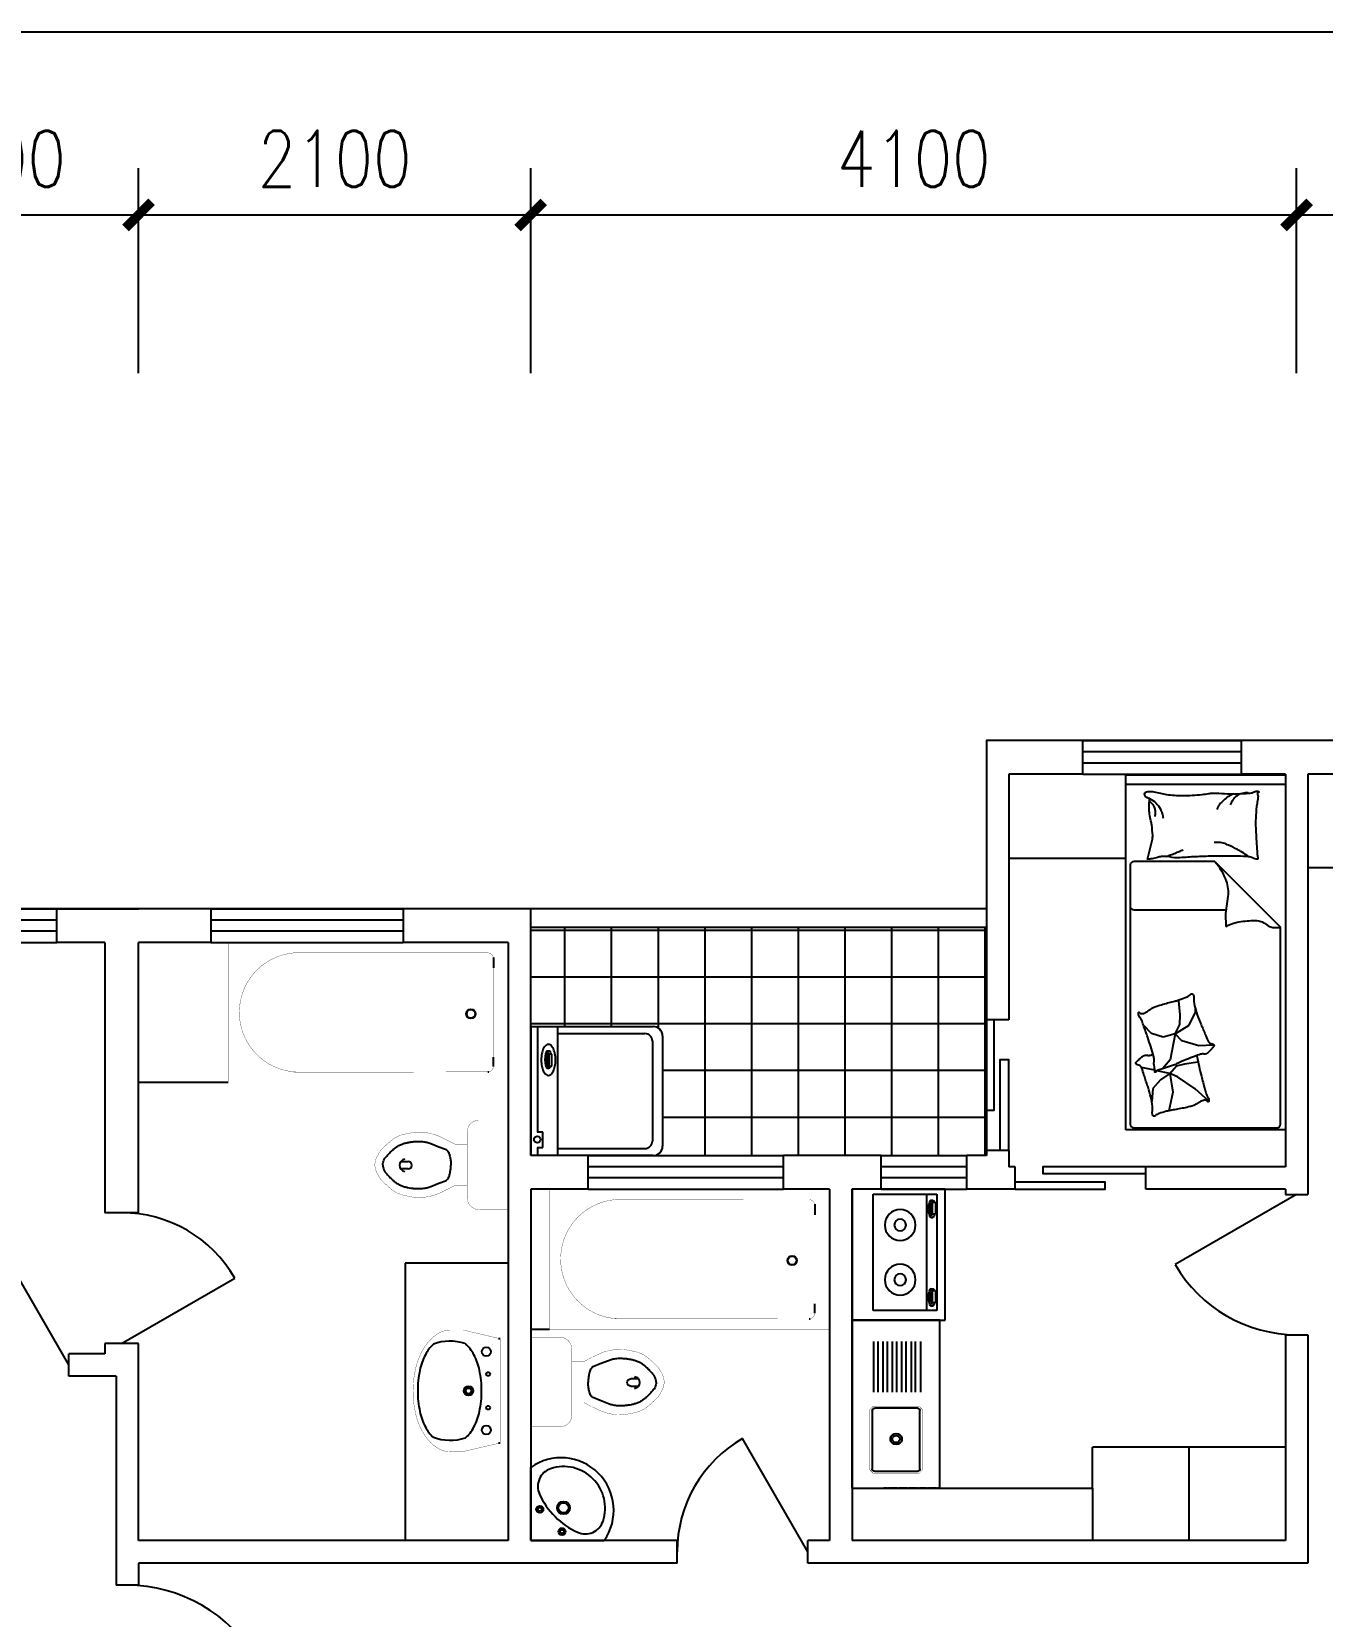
# Model space of a CAD drawing. Header units: millimetres. Extents: x 1580 to 35621, y 690 to 28147.
# Drawn here: x 10142 to 17051, y 19173 to 27650 of the extents above; entities that cross this region are included whole.
import ezdxf
from ezdxf.enums import TextEntityAlignment as Align

# ---------------------------------------------------------------- set-up
doc = ezdxf.new("R2010")
doc.units = ezdxf.units.MM
doc.linetypes.add('HIDDEN', pattern=[0.375, 0.25, -0.125])
for name, color, linetype in [('FUR', 6, 'Continuous'), ('PUB_DIM', 3, 'Continuous'), ('RUB', 113, 'Continuous'), ('TOTHER', 7, 'Continuous'), ('WALL', 4, 'Continuous'), ('WINDOW', 5, 'Continuous'), ('WINDOW_TEXT', 7, 'Continuous')]:
    doc.layers.add(name, color=color, linetype=linetype)
doc.styles.add('DIM_FONT', font='SIMPLEX.shx', dxfattribs={"width": 0.8})
doc.styles.add('SIMPLEX', font='SIMPLEX.SHX')
doc.styles.get("Standard").update_dxf_attribs({"font": 'arial.ttf'})
doc.dimstyles.new('DIMN', dxfattribs={"dimtxt": 300, "dimasz": 1, "dimexe": 250, "dimexo": 300, "dimgap": 150, "dimtad": 1, "dimdec": 0, "dimdsep": 46, "dimtxsty": 'DIM_FONT', "dimblk": '_DIMX', "dimblk1": 'ARCHTICK', "dimblk2": 'ARCHTICK', "dimcen": 0.1, "dimclrt": 7, "dimadec": 0, "dimazin": 0, "dimtfac": 1, "dimtdec": 0, "dimtix": 1, "dimtmove": 2, "dimatfit": 3, "dimldrblk": '_DIMX', "dimfxl": 1, "dimtolj": 1, "dimtzin": 0, "dimarcsym": 0})

# ---------------------------------------------------------------- blocks, each defined once
blk = doc.blocks.new('_DIMX')
at = {"const_width": 50}
blk.add_lwpolyline([(-70, -70), (70, 70)], dxfattribs=at)
blk = doc.blocks.new('*D41')
at = {"color": 0, "linetype": 'ByBlock', "transparency": 16777216}
for p, q in [((-132209.9, -18187.3), (-132209.9, -16110)), ((-103389.9, -18187.3), (-103389.9, -16110)), ((-132208.9, -16360), (-103390.9, -16360))]:
    blk.add_line(p, q, dxfattribs=at)
at = {"layer": 'DEFPOINTS', "color": 0, "linetype": 'ByBlock', "transparency": 16777216}
for p in [(-103389.9, -16360), (-132209.9, -18487.3), (-103389.9, -18487.3)]:
    blk.add_point(p, dxfattribs=at)
at = {"color": 0, "linetype": 'ByBlock', "transparency": 16777216, "rotation": 180}
blk.add_blockref('_DIMX', (-132209.9, -16360), dxfattribs=at)
at = {"color": 0, "linetype": 'ByBlock', "transparency": 16777216}
blk.add_blockref('_DIMX', (-103389.9, -16360), dxfattribs=at)
at = {"color": 7, "linetype": 'ByBlock', "transparency": 16777216, "insert": (-117799.9, -16060), "char_height": 300, "attachment_point": 5, "style": 'DIM_FONT'}
blk.add_mtext('\\A1;28800', dxfattribs=at)
blk = doc.blocks.new('_ARCHTICK')
at = {"color": 0, "linetype": 'ByBlock', "const_width": 0.15}
blk.add_lwpolyline([(-0.5, -0.5), (0.5, 0.5)], dxfattribs=at)
blk = doc.blocks.new('M_E13')
for p, q in [((-571.8, 18), (-536, 18)), ((-571.8, 18), (-571.8, 18)), ((-536, -22), (-571.8, -21.5))]:
    blk.add_line(p, q)
at = {"const_width": 1.5}
for points in [[(-715, 0, -0.037932), (-709.3, 28, -0.057502), (-702.1, 45.5, -0.011128), (-686.4, 72.3, -0.047419), (-682.1, 78.2, -0.013557), (-668.7, 92, -0.010422), (-650.6, 109.1, -0.006492), (-631.9, 125.5, -0.010986), (-620.5, 134.9, -0.031118), (-606.6, 144.5, -0.031821), (-591.9, 152.1, -0.025304), (-572.5, 159.4, -0.028493), (-554.6, 164.1), (-520.3, 170.9), (-500, 175, -0.104917), (-491.9, 174.9, 0.047512), (-474.4, 172.7, 0.018859), (-459.7, 172.7, -0.025251), (-448.7, 172.7, -0.024361), (-434.2, 171.1, -0.018727), (-415.7, 167.5, -0.011084), (-400.7, 163.6, -0.017664), (-391.4, 160.6, -0.012553), (-374.9, 154.2, -0.012341), (-358.5, 146.9), (-319.8, 128, -0.005054), (-308, 122, -0.002567), (-285, 110)], [(-155, 240, 0.414214), (-220, 175, 0.414214)], [(-715, 0, 0.037932), (-709.3, -28, 0.057502), (-702.1, -45.5, 0.011128), (-686.4, -72.3, 0.047419), (-682.1, -78.2, 0.013557), (-668.7, -92, 0.010422), (-650.6, -109.1, 0.006492), (-631.9, -125.5, 0.010986), (-620.5, -134.9, 0.031118), (-606.6, -144.5, 0.031821), (-591.9, -152.1, 0.025304), (-572.5, -159.4, 0.028493), (-554.6, -164.1), (-520.3, -170.9), (-500, -175, 0.104917), (-491.9, -174.9, -0.047512), (-474.4, -172.7, -0.018859), (-459.7, -172.7, 0.025251), (-448.7, -172.7, 0.024361), (-434.2, -171.1, 0.018727), (-415.7, -167.5, 0.011084), (-400.7, -163.6, 0.017664), (-391.4, -160.6, 0.012553), (-374.9, -154.2, 0.012341), (-358.5, -146.9), (-319.8, -128, 0.005054), (-308, -122, 0.002567), (-285, -110)], [(-220, -175, 0.414214), (-155, -240, 0.414214)]]:
    blk.add_lwpolyline(points, format="xyb", dxfattribs=at)
for points in [[(-220, 175), (-220, -175)], [(0, 240), (-155, 240)], [(0, -240), (0, 240)], [(-220, 110), (-285, 110)], [(-285, -110), (-220, -110)], [(-155, -240), (0, -240)]]:
    blk.add_lwpolyline(points, dxfattribs=at)
for points in [[(-672.1, -0.9, -0.054114), (-665.8, 24.7, -0.08891), (-657.7, 38.7, -0.006714), (-643.3, 55.3, -0.014531), (-636.2, 62.7, -0.010713), (-617.9, 80.2, -0.017575), (-606.2, 90.2, -0.037222), (-591, 100.5, -0.034599), (-573.2, 109.1, -0.02298), (-556.1, 115.1, -0.023613), (-538.9, 119.4, -0.014842), (-521.9, 122.3, -0.012533), (-501.7, 124.6, -0.021838), (-477, 125.6, -0.029407), (-458.7, 124.6, -0.029465), (-436.1, 120.5, -0.031881), (-415.7, 114.3), (-371.4, 97.1), (-337, 83.3, -0.135973), (-323.8, 73, -0.099517), (-314.1, 52.4, -0.016651), (-311.4, 39.5, -0.010977), (-308.3, 19.8, -0.015331), (-307.5, 11.6, -0.010106), (-306.9, -0.9)], [(-672.1, -0.9, 0.054114), (-665.8, -26.5, 0.08891), (-657.7, -40.4, 0.006714), (-643.3, -57, 0.014531), (-636.2, -64.4, 0.010713), (-617.9, -81.9, 0.017575), (-606.2, -91.9, 0.037222), (-591, -102.2, 0.034599), (-573.2, -110.9, 0.02298), (-556.1, -116.9, 0.023613), (-538.9, -121.2, 0.014842), (-521.9, -124, 0.012533), (-501.7, -126.3, 0.021838), (-477, -127.4, 0.029407), (-458.7, -126.3, 0.029465), (-436.1, -122.3, 0.031881), (-415.7, -116), (-371.4, -98.8), (-337, -85.1, 0.135973), (-323.8, -74.7, 0.099517), (-314.1, -54.1, 0.016651), (-311.4, -41.2, 0.010977), (-308.3, -21.5, 0.015331), (-307.5, -13.3, 0.010106), (-306.9, -0.9)]]:
    blk.add_lwpolyline(points, format="xyb")
for centre, radius, start, end in [((-548.8, -2.6), 33.2, 100.04955, 259.95045), ((-536, -2), 20, 270, 90)]:
    blk.add_arc(centre, radius, start, end)
at = {"width": 0.8, "flags": 9}
for tag in ['XSIZE', 'YSIZE']:
    blk.add_attdef(tag, (0, 0), '', height=0.5, dxfattribs=at)
blk = doc.blocks.new('_WBLK')
for p, q in [((-0.5, 0.5), (0.5, 0.5)), ((0.5, 0.1667), (-0.5, 0.1667)), ((0.5, -0.1667), (-0.5, -0.1667)), ((-0.5, -0.5), (0.5, -0.5))]:
    blk.add_line(p, q)
at = {"layer": 'WINDOW_TEXT', "style": 'SIMPLEX', "flags": 9}
blk.add_attdef('A', text='', height=1, dxfattribs=at).set_placement((0, 1.5), align=Align.MIDDLE)
blk = doc.blocks.new('_DBLK')
blk.add_line((-0.5, 0), (0, -0.866))
blk.add_arc((-0.5, 0), 1, 300, 0)
at = {"style": 'SIMPLEX', "flags": 9}
blk.add_attdef('A', text='', height=1, dxfattribs=at).set_placement((0, 1.5), align=Align.MIDDLE)
blk = doc.blocks.new('M_E4')
for p, q in [((670.2, -79.9), (670.2, -136.6)), ((670.2, -85.9), (670.2, -97)), ((670, -662.9), (670, -613.6))]:
    blk.add_line(p, q)
at = {"const_width": 1.5}
for points in [[(-750, -750), (-750, 0)], [(-750, 0), (750, 0)], [(750, 0), (750, -750)], [(607.9, -55.9), (640.2, -55.9)], [(670, -89.8), (670, -656.4)], [(670, -662.9), (670, -654.6)], [(750, -750), (-750, -750)]]:
    blk.add_lwpolyline(points, dxfattribs=at)
for points in [[(-399.3, -55.8, 0.930688), (-387.6, -693, 0.930688)], [(670.2, -85.9, 0.414214), (640.2, -55.9, 0.414214)], [(670, -89.8, 0.041784), (669.6, -84.8, 0.412615)], [(640, -692.9, 0.414214), (670, -662.9, 0.414214)]]:
    blk.add_lwpolyline(points, format="xyb", dxfattribs=at)
at = {"const_width": 1.5, "flags": 128}
for points in [[(-399.3, -55.8), (607.9, -55.9)], [(-399.3, -694.2), (645.3, -692.5)]]:
    blk.add_lwpolyline(points, dxfattribs=at)
for radius in [25, 23]:
    blk.add_circle((550, -381.2), radius)
blk.add_arc((640, -662.9), 30, 270, 280.17596)
at = {"width": 0.8, "flags": 9}
for tag in ['XSIZE', 'YSIZE']:
    blk.add_attdef(tag, (0, 0), '', height=0.5, dxfattribs=at)
blk = doc.blocks.new('M_E12')
at = {"color": 7}
for q in [(0, -393.3), (391.6, 0)]:
    blk.add_line((0, 0), q, dxfattribs=at)
for centre, radius in [((167.5, -48.3), 19), ((167.5, -48.3), 10), ((48.3, -167.5), 19), ((48.3, -167.5), 10), ((175.3, -175.3), 34.6), ((175.3, -175.3), 26.5)]:
    blk.add_circle(centre, radius, dxfattribs=at)
for centre, radius, start, end in [((161.5, -162.5), 281.7, 235.02413, 35.23469), ((417.8, -419.9), 409.7, 114.38426, 155.61574), ((289.9, -137.8), 100, 18.43489, 114.38426), ((174.3, -176.3), 221.9, 251.56511, 18.43489), ((135.7, -292), 100, 155.61574, 251.56511)]:
    blk.add_arc(centre, radius, start, end, dxfattribs=at)
at = {"width": 0.8, "flags": 9}
for tag in ['XSIZE', 'YSIZE']:
    blk.add_attdef(tag, (0, 0), '', height=0.5, dxfattribs=at)
blk = doc.blocks.new('M_E11')
for p, q in [((-280, -10), (-280, 0)), ((280, 0), (280, -10)), ((-250.5, -188.9), (-250.5, -185.7)), ((-247.8, -182.8), (-250.2, -184.9))]:
    blk.add_line(p, q)
at = {"const_width": 1.5}
for points in [[(-280, 0), (280, 0)], [(-325.7, -199.5), (-280, -5)], [(325.7, -203.7), (280, -5)]]:
    blk.add_lwpolyline(points, dxfattribs=at)
for points in [[(253, -188.3, 0.098208), (193.2, -140.8, 0.066287), (110.4, -111.4, 0.052428), (0, -99.8, 0.052428), (-110.4, -111.4, 0.066287), (-193.2, -140.8, 0.093876), (-250.8, -185.7, 0.171377)], [(-249.5, -357.7, 0.091341), (-193.2, -401.2, 0.066287), (-110.4, -430.6, 0.052428), (0, -442.2, 0.052428), (110.4, -430.6, 0.066287), (193.2, -401.2, 0.091756), (249.7, -357.5, 0.171377)]]:
    blk.add_lwpolyline(points, format="xyb")
for points in [[(-325.7, -199.5, 0.008223), (-325.7, -203.7, 0.149285)], [(-325.7, -265.7, 0.149285), (-304.4, -336.6, 0.107079), (-230.9, -407.7, 0.075625), (-131, -450.5, 0.062436), (-0.8, -467.3, 0.062436), (129.6, -451.5, 0.075625), (229.8, -409.6, 0.107079), (303.8, -339.1, 0.149285), (325.7, -268.3, 0.005205), (325.7, -265.7, 0.086596)]]:
    blk.add_lwpolyline(points, format="xyb", dxfattribs=at)
at = {"const_width": 1.5, "flags": 128}
for points in [[(-325.7, -203.7), (-325.7, -268.3)], [(325.7, -203.7), (325.7, -268.3)]]:
    blk.add_lwpolyline(points, dxfattribs=at)
at = {"flags": 128}
for points in [[(-253, -188.3, 0.172546), (-249.7, -357.5, 0.726395)], [(253, -188.3, -0.172546), (249.7, -357.5, -0.726395)]]:
    blk.add_lwpolyline(points, format="xyb", dxfattribs=at)
for centre, radius in [((-210, -75), 24), ((-210, -75), 24), ((-210, -75), 24), ((-90, -65), 10), ((90, -65), 10), ((210, -75), 24), ((0, -170), 25), ((0, -170), 15)]:
    blk.add_circle(centre, radius)
blk.add_arc((-249.5, -185.7), 1, 131.32236, 180)
at = {"width": 0.8, "flags": 9}
for tag in ['XSIZE', 'YSIZE']:
    blk.add_attdef(tag, (0, 0), '', height=0.5, dxfattribs=at)
blk = doc.blocks.new('M_E16')
for p, q in [((-358.7, -350.6), (-358.7, -119.3)), ((-346.9, -107.1), (-34.1, -107.1)), ((-22.3, -119.3), (-22.3, -350.6)), ((63.3, -103.3), (335.6, -103.3)), ((63.3, -131.7), (335.6, -131.7)), ((63.3, -153.3), (335.6, -153.3)), ((63.3, -181.7), (335.6, -181.7)), ((63.3, -203.3), (335.6, -203.3)), ((63.3, -231.7), (335.6, -231.7)), ((63.3, -253.3), (335.6, -253.3)), ((63.3, -281.7), (335.6, -281.7)), ((63.3, -303.3), (335.6, -303.3)), ((63.3, -331.7), (335.6, -331.7)), ((-34.1, -362.8), (-346.9, -362.8)), ((63.3, -353.3), (335.6, -353.3))]:
    blk.add_line(p, q)
for points, const_width in [([(-370.5, -356.7), (-370.5, -113.2)], 2), ([(-352.8, -95), (-370.5, -113.2)], 1.91), ([(-352.8, -95), (-28.2, -95)], 1.8), ([(-10.5, -113.2), (-28.2, -95)], 1.91), ([(-10.5, -113.2), (-10.5, -356.7)], 2), ([(-370.5, -356.7), (-352.8, -375)], 1.91), ([(-28.2, -375), (-352.8, -375)], 1.8), ([(-28.2, -375), (-10.5, -356.7)], 1.91)]:
    blk.add_lwpolyline(points, dxfattribs=dict(const_width=const_width))
for points in [[(-346.9, -107.1), (-350.9, -107.9), (-354.4, -110), (-357.1, -113.2), (-358.5, -117.2), (-358.7, -119.3)], [(-22.3, -119.3), (-23, -115.1), (-25, -111.5), (-28.2, -108.8), (-32, -107.3), (-34.1, -107.1)], [(-216.3, -235), (-214.5, -245.4), (-209.4, -254.5), (-201.5, -261.3), (-191.9, -264.9), (-181.7, -264.9), (-172, -261.3), (-164.2, -254.5), (-159.1, -245.4), (-157.3, -235), (-159.1, -224.6), (-164.2, -215.4), (-172, -208.6), (-181.7, -205), (-191.9, -205), (-201.5, -208.6), (-209.4, -215.4), (-214.5, -224.6), (-216.3, -235)], [(-206, -235), (-204.8, -241.7), (-201.5, -247.7), (-196.4, -252.1), (-190.1, -254.4), (-183.5, -254.4), (-177.2, -252.1), (-172.1, -247.7), (-168.8, -241.7), (-167.6, -235), (-168.8, -228.2), (-172.1, -222.2), (-177.2, -217.8), (-183.5, -215.5), (-190.1, -215.5), (-196.4, -217.8), (-201.5, -222.2), (-204.8, -228.2), (-206, -235)], [(-358.7, -350.6), (-358, -354.8), (-355.9, -358.4), (-352.8, -361.2), (-348.9, -362.6), (-346.9, -362.8)], [(-34.1, -362.8), (-30, -362.1), (-26.5, -359.9), (-23.9, -356.7), (-22.4, -352.7), (-22.3, -350.6)]]:
    blk.add_lwpolyline(points)
at = {"layer": 'TOTHER', "linetype": 'Continuous'}
for p, q in [((-450, 0), (450, 0)), ((-450, -470.6), (-450, 0)), ((450, 0), (450, -470.6)), ((-450, -470.6), (450, -470.6))]:
    blk.add_line(p, q, dxfattribs=at)
at = {"layer": 'TOTHER', "linetype": 'HIDDEN'}
blk.add_line((-450, 0), (-450, -300), dxfattribs=at)
at = {"width": 0.8, "flags": 9}
for tag in ['XSIZE', 'YSIZE']:
    blk.add_attdef(tag, (0, 0), '', height=0.5, dxfattribs=at)
blk = doc.blocks.new('M_E19')
for p, q in [((-323.5, -113.1), (-323.5, -455.5)), ((299.3, -113.1), (-323.5, -113.1)), ((299.3, -455.5), (299.3, -113.1)), ((-323.5, -399.8), (299.3, -399.8)), ((-290.9, -422.1), (-290.8, -433.8)), ((-199.1, -423.2), (-199.1, -433.7)), ((182.1, -422.1), (182.2, -433.8)), ((273.9, -423.2), (273.9, -433.7)), ((-323.5, -455.5), (299.3, -455.5)), ((-215.7, -431.5), (-280.4, -431.5)), ((-280.4, -431.5), (-280.4, -448.2)), ((-280.4, -448.2), (-215.7, -448.2)), ((-215.7, -448.2), (-215.7, -431.5)), ((192.6, -431.5), (192.6, -448.2)), ((257.3, -431.5), (192.6, -431.5)), ((192.6, -448.2), (257.3, -448.2)), ((257.3, -448.2), (257.3, -431.5))]:
    blk.add_line(p, q)
for points in [[(-199.1, -423.2, 0.259034), (-201, -419.8, 0.076276), (-212.5, -414.9, 0.036515), (-226.1, -412.4, 0.026615), (-244.9, -411.4, 0.026615), (-263.8, -412.4, 0.036515), (-277.3, -414.9, 0.076276), (-288.9, -419.8, 0.259034), (-290.8, -423.2, 0.078462), (-290.6, -424.5, 0.056762)], [(-199.1, -433.7, 0.259034), (-201, -430.3, 0.076276), (-212.5, -425.4, 0.036515), (-226.1, -422.9, 0.026615), (-244.9, -421.9, 0.026615), (-263.8, -422.9, 0.036515), (-277.3, -425.4, 0.076276), (-288.9, -430.3, 0.259034), (-290.8, -433.7, 0.259034), (-288.9, -437.2, 0.056762), (-280.4, -441.2, 0.036515)], [(273.9, -423.2, 0.259034), (272, -419.8, 0.076276), (260.5, -414.9, 0.036515), (246.9, -412.4, 0.026615), (228.1, -411.4, 0.026615), (209.2, -412.4, 0.036515), (195.7, -414.9, 0.076276), (184.1, -419.8, 0.259034), (182.2, -423.2, 0.078462), (182.4, -424.5, 0.056762)], [(273.9, -433.7, 0.259034), (272, -430.3, 0.076276), (260.5, -425.4, 0.036515), (246.9, -422.9, 0.026615), (228.1, -421.9, 0.026615), (209.2, -422.9, 0.036515), (195.7, -425.4, 0.076276), (184.1, -430.3, 0.259034), (182.2, -433.7, 0.259034), (184.1, -437.2, 0.056762), (192.6, -441.2, 0.036515)], [(-215.7, -442.9, 0.008736), (-212.5, -442.1, 0.076276), (-201, -437.2, 0.259034), (-199.1, -433.7, 0.259034)], [(257.3, -442.9, 0.008736), (260.5, -442.1, 0.076276), (272, -437.2, 0.259034), (273.9, -433.7, 0.259034)]]:
    blk.add_lwpolyline(points, format="xyb")
at = {"layer": 'TOTHER', "linetype": 'Continuous'}
for p, q in [((-350, 0), (350, 0)), ((-350, -500), (-350, 0)), ((350, 0), (350, -500)), ((350, -500), (-350, -500))]:
    blk.add_line(p, q, dxfattribs=at)
for centre, radius in [((-158.4, -258.5), 82.5), ((-158.4, -258.5), 31.6), ((134.2, -258.5), 82.5), ((134.2, -258.5), 31.6)]:
    blk.add_circle(centre, radius, dxfattribs=at)
at = {"width": 0.8, "flags": 9}
for tag in ['XSIZE', 'YSIZE']:
    blk.add_attdef(tag, (0, 0), '', height=0.5, dxfattribs=at)
blk = doc.blocks.new('*D23')
at = {"color": 0, "linetype": 'ByBlock', "transparency": 16777216}
for p, q in [((-128209.9, -18187.3), (-128209.9, -17090.4)), ((-126109.9, -18187.3), (-126109.9, -17090.4)), ((-128208.9, -17340.4), (-126110.9, -17340.4))]:
    blk.add_line(p, q, dxfattribs=at)
at = {"layer": 'DEFPOINTS', "color": 0, "linetype": 'ByBlock', "transparency": 16777216}
for p in [(-126109.9, -17340.4), (-128209.9, -18487.3), (-126109.9, -18487.3)]:
    blk.add_point(p, dxfattribs=at)
at = {"color": 0, "linetype": 'ByBlock', "transparency": 16777216, "rotation": 180}
blk.add_blockref('_DIMX', (-128209.9, -17340.4), dxfattribs=at)
at = {"color": 0, "linetype": 'ByBlock', "transparency": 16777216}
blk.add_blockref('_DIMX', (-126109.9, -17340.4), dxfattribs=at)
at = {"color": 7, "linetype": 'ByBlock', "transparency": 16777216, "insert": (-127159.9, -17040.4), "char_height": 300, "attachment_point": 5, "style": 'DIM_FONT'}
blk.add_mtext('\\A1;2100', dxfattribs=at)
blk = doc.blocks.new('*D22')
at = {"color": 0, "linetype": 'ByBlock', "transparency": 16777216}
for p, q in [((-129809.9, -18187.3), (-129809.9, -17090.4)), ((-128209.9, -18187.3), (-128209.9, -17090.4)), ((-129808.9, -17340.4), (-128210.9, -17340.4))]:
    blk.add_line(p, q, dxfattribs=at)
at = {"layer": 'DEFPOINTS', "color": 0, "linetype": 'ByBlock', "transparency": 16777216}
for p in [(-128209.9, -17340.4), (-129809.9, -18487.3), (-128209.9, -18487.3)]:
    blk.add_point(p, dxfattribs=at)
at = {"color": 0, "linetype": 'ByBlock', "transparency": 16777216, "rotation": 180}
blk.add_blockref('_DIMX', (-129809.9, -17340.4), dxfattribs=at)
at = {"color": 0, "linetype": 'ByBlock', "transparency": 16777216}
blk.add_blockref('_DIMX', (-128209.9, -17340.4), dxfattribs=at)
at = {"color": 7, "linetype": 'ByBlock', "transparency": 16777216, "insert": (-129009.9, -17040.4), "char_height": 300, "attachment_point": 5, "style": 'DIM_FONT'}
blk.add_mtext('\\A1;1600', dxfattribs=at)
blk = doc.blocks.new('*D25')
at = {"color": 0, "linetype": 'ByBlock', "transparency": 16777216}
for p, q in [((-122009.9, -18187.3), (-122009.9, -17090.4)), ((-119009.9, -18187.3), (-119009.9, -17090.4)), ((-122008.9, -17340.4), (-119010.9, -17340.4))]:
    blk.add_line(p, q, dxfattribs=at)
at = {"layer": 'DEFPOINTS', "color": 0, "linetype": 'ByBlock', "transparency": 16777216}
for p in [(-119009.9, -17340.4), (-122009.9, -18487.3), (-119009.9, -18487.3)]:
    blk.add_point(p, dxfattribs=at)
at = {"color": 0, "linetype": 'ByBlock', "transparency": 16777216, "rotation": 180}
blk.add_blockref('_DIMX', (-122009.9, -17340.4), dxfattribs=at)
at = {"color": 0, "linetype": 'ByBlock', "transparency": 16777216}
blk.add_blockref('_DIMX', (-119009.9, -17340.4), dxfattribs=at)
at = {"color": 7, "linetype": 'ByBlock', "transparency": 16777216, "insert": (-120509.9, -17040.4), "char_height": 300, "attachment_point": 5, "style": 'DIM_FONT'}
blk.add_mtext('\\A1;3000', dxfattribs=at)
blk = doc.blocks.new('*D24')
at = {"color": 0, "linetype": 'ByBlock', "transparency": 16777216}
for p, q in [((-126109.9, -18187.3), (-126109.9, -17090.4)), ((-122009.9, -18187.3), (-122009.9, -17090.4)), ((-126108.9, -17340.4), (-122010.9, -17340.4))]:
    blk.add_line(p, q, dxfattribs=at)
at = {"layer": 'DEFPOINTS', "color": 0, "linetype": 'ByBlock', "transparency": 16777216}
for p in [(-122009.9, -17340.4), (-126109.9, -18487.3), (-122009.9, -18487.3)]:
    blk.add_point(p, dxfattribs=at)
at = {"color": 0, "linetype": 'ByBlock', "transparency": 16777216, "rotation": 180}
blk.add_blockref('_DIMX', (-126109.9, -17340.4), dxfattribs=at)
at = {"color": 0, "linetype": 'ByBlock', "transparency": 16777216}
blk.add_blockref('_DIMX', (-122009.9, -17340.4), dxfattribs=at)
at = {"color": 7, "linetype": 'ByBlock', "transparency": 16777216, "insert": (-124059.9, -17040.4), "char_height": 300, "attachment_point": 5, "style": 'DIM_FONT'}
blk.add_mtext('\\A1;4100', dxfattribs=at)
blk = doc.blocks.new('M_C55HKH')
for p, q in [((0, -52.4), (900, -52.4)), ((25.8, -508.5), (25.8, -1967.8)), ((502.6, -488.5), (45.8, -488.5)), ((502.6, -488.5), (871.6, -858.3)), ((45.8, -761.1), (564.4, -761.1)), ((871.6, -1967.8), (871.6, -858.3)), ((299.4, -1273), (294.5, -1270)), ((306.6, -1352.3), (299.4, -1273)), ((357, -1410.4), (393.4, -1337.5)), ((393.4, -1337.5), (392.3, -1318.1)), ((146.2, -1456.3), (99.8, -1409.5)), ((278.4, -1459.1), (304.8, -1407.4)), ((278.4, -1459.1), (357, -1410.4)), ((304.8, -1407.4), (306.6, -1352.3)), ((210.6, -1478.3), (146.2, -1456.3)), ((278.4, -1459.1), (210.6, -1478.3)), ((278.4, -1459.1), (251, -1605.9)), ((316.5, -1498.2), (278.4, -1459.1)), ((412.1, -1526.9), (316.5, -1498.2)), ((251, -1605.9), (218.9, -1643.3)), ((495.3, -1522.7), (412.1, -1526.9)), ((163.5, -1664.3), (88.8, -1648.6)), ((249.3, -1682.4), (175.1, -1666.8)), ((249.3, -1682.4), (195.7, -1717.6)), ((218.9, -1643.3), (211.2, -1652.3)), ((249.3, -1682.4), (286.2, -1639.5)), ((249.3, -1682.4), (266, -1787)), ((292.2, -1700.3), (249.3, -1682.4)), ((286.2, -1639.5), (333.2, -1627.5)), ((333.2, -1627.5), (405.4, -1617.7)), ((153.5, -1766.5), (147.3, -1840.5)), ((195.7, -1717.6), (153.5, -1766.5)), ((391.2, -1768.8), (292.2, -1700.3)), ((468.8, -1838.9), (391.2, -1768.8)), ((266, -1787), (242.8, -1892.3)), ((45.8, -1987.8), (851.6, -1987.8))]:
    blk.add_line(p, q)
blk.add_lwpolyline([(0, -2000), (0, 0), (900, 0), (900, -2000)], close=True)
for points in [[(135.1, -133.6, -0.263368), (107.1, -114.8, -0.494818), (116.3, -96.1, -0.049225), (134, -94.3, -0.036831), (157.6, -96.1, -0.031893), (195.6, -104.2, 0.035782), (229.5, -111.2, 0.032941), (319.2, -117.1, 0.026564), (430.4, -111.2, 0.017905), (467.9, -105.8, -0.033397), (488.1, -103.6, -0.03204), (525.2, -104.3, 0.018442), (589.5, -107.3, 0.010837), (654.3, -106.6, 0.014624), (702.2, -103.6, 0.111249), (724.7, -96.3, -0.153708), (741.6, -92.3, -0.076444), (749.1, -94, -0.215512), (751, -96.1, -0.585858), (748.4, -99.1, 0.363489), (743.5, -101.7, 0.191716), (743.4, -113.2, -0.129675), (745.4, -129.9, -0.01735), (742.4, -146.7, 0.019326), (739.8, -161.8, 0.018818), (733.1, -230.1, 0.021828), (732.2, -289.4, 0.006204), (733.6, -323.2, 0.001963), (739.8, -430.1, 0.028341), (744, -466.2, -0.117014), (743.5, -475.1, -0.36606), (742.1, -476.1, -0.03973), (728.5, -473.3, -0.048309), (714.7, -467.8, 0.062981), (704.1, -463.9, 0.04058), (680.7, -460.5, 0.014345), (613.9, -458.3, 0.005484), (488.5, -459, 0.007153), (392.3, -462, 0.008762), (349.8, -464.7, -0.008153), (304.1, -467.6, -0.06251), (247, -463.2, 0.078669), (201.4, -461.2, 0.047825), (179, -465.9, -0.034494), (148.2, -473.3, -0.023571), (122.9, -476.3, -0.510228), (121.9, -475.1), (129.4, -445.1), (150.1, -362.6, 0.073041), (152.1, -343, 0.023305), (146.3, -281.9, 0.018299), (142.3, -259, -0.01097), (134.9, -221, -0.042281), (132, -186.7, -0.027201), (134.9, -133.3)], [(133.4, -149.6, -0.05369), (147.6, -162.6, -0.070312), (155.7, -174.9, -0.015448), (159.5, -183.4, -0.013244), (163.2, -193.7, -0.082127), (166.2, -211.7, -0.064164), (163.2, -234.9)], [(134.9, -133.6, -0.077379), (169.7, -158.9, -0.077379), (195.2, -193.7, -0.047525), (205.1, -218.3, -0.047525), (210.2, -244.3)], [(608.9, -107.4, 0.027842), (585.2, -118, 0.048685), (572.6, -126.1, 0.023666), (544.7, -150.5, 0.031223), (525.7, -171.1, 0.046801), (520.6, -178.8, 0.023191), (512.5, -195.5)], [(690.9, -101.7, 0.088153), (656.4, -105.2, 0.088153), (625.2, -120.5, 0.077547), (603.6, -142.1, 0.077547), (589.5, -169.3)], [(225.5, -460.5, 0.009729), (252.8, -451.5, 0.009729), (279.7, -441.4, 0.007971), (301.4, -432.3, 0.007971), (322.9, -422.6)], [(694.7, -462, 0.016108), (655.8, -435.8, 0.024599), (629, -420.7, 0.009477), (579.9, -397.4, 0.015937), (550.1, -385.1, 0.072521), (533.7, -381.5, 0.033339), (497.5, -381.3)], [(502.6, -488.5, -0.085272), (565.9, -598.6, -0.124044), (575.2, -686.2), (561.5, -781.6), (563.3, -854.1)], [(563.3, -854.1, -0.027362), (601.8, -837.7, -0.040834), (628.9, -830.3, -0.038441), (716.6, -820.8, -0.076528), (760.7, -826.1, -0.103649), (788.2, -840.5, 0.093398), (818.4, -857, 0.072727), (840.5, -860.8, 0.052315), (871.6, -858.3)], [(400.3, -1581.4, 0.025626), (401.8, -1590.8, 0.0108), (426.4, -1696.7, 0.00456), (445.4, -1768.5, 0.01125), (454.1, -1797.4, 0.069394), (461.7, -1813.2, -0.079756), (468.1, -1827, -0.106399), (468.8, -1838.9, -0.328642), (465.8, -1841.8, -0.299547), (460.8, -1839.5, 0.189917), (454.1, -1834.5, 0.033518), (446, -1832.9, 0.075627), (442.4, -1833, 0.053489), (435.9, -1834.8, 0.017838), (417.6, -1843, 0.038394), (397.1, -1855.1, -0.059529), (383.5, -1862.4, -0.035943), (361.9, -1869, -0.011245), (291.4, -1883.8, -0.006203), (259.2, -1889.3, 0.010783), (240.6, -1892.7, 0.019485), (229.8, -1895.4, 0.005062), (188.4, -1907.7, 0.101392), (167.2, -1919.3, -0.223768), (156.1, -1922.3, -0.25558), (152.7, -1919.5, -0.081563), (149.7, -1906.7, -0.071805), (150.7, -1893, 0.069985), (151.8, -1879, 0.03546), (145.4, -1830.7, 0.029432), (130.3, -1774, 0.001554), (121.1, -1746.5, -0.00152), (111.6, -1718.4, -0.004735), (102.3, -1689.3, 0.00382), (90.8, -1653.2, 0.296001), (66.5, -1633.6, -0.649774), (60.7, -1615.9, -0.02319), (64.7, -1612.6, 0.0288), (67.9, -1609.9, 0.005727), (73, -1605.1, -0.004358), (79.6, -1598.7, -0.027528), (94.1, -1586.2, -0.046214), (103.8, -1580.2, -0.194121), (117.3, -1579, 0.133719), (136.6, -1579.7, 0.005779), (154.6, -1575.2, 0.008882)]]:
    blk.add_lwpolyline(points, format="xyb")
blk.add_lwpolyline([(345.4, -1251, 0.101392), (365.7, -1237.8, -0.223768), (376.5, -1234, -0.25558), (380.2, -1236.5, -0.081563), (384.2, -1249.1, -0.071805), (384.2, -1262.7, 0.069985), (384.1, -1276.8, 0.03546), (394.2, -1324.5, 0.029432), (413.7, -1379.8, 0.001554), (425, -1406.6, -0.00152), (436.5, -1433.9, -0.004735), (448, -1462.2, 0.00382), (462.3, -1497.3, 0.296001), (488, -1515, -0.649774), (495.1, -1532.2, -0.02319), (491.4, -1535.7, 0.0288), (488.4, -1538.7, 0.005727), (483.8, -1543.9, -0.004358), (477.7, -1550.8, -0.027528), (464.1, -1564.3, -0.046214), (454.9, -1571.1, -0.194121), (441.5, -1573.2, 0.133719), (422.3, -1574.1, 0.011505), (387.3, -1586.1, 0.008882), (342.6, -1603.5, 0.012426), (285.7, -1628.6, -0.033612), (264.2, -1636.9), (217.8, -1651.5), (182, -1662.8, 0.224341), (170.4, -1673.5, -0.722772), (163.3, -1673.1, -0.103513), (163.2, -1670, 0.053465), (163.5, -1664.3, 0.030109), (161.3, -1645.6, -0.031436), (159.2, -1627.7, -0.05324), (159.9, -1615.6, 0.05518), (160.5, -1603.9, 0.056271), (157, -1583.3, 0.0108), (124.3, -1479.6, 0.00456), (99.8, -1409.5, 0.01125), (89, -1381.3, 0.069394), (80.2, -1366.2, -0.079756), (72.8, -1352.9, -0.106399), (71.2, -1341.1, -0.328642), (73.9, -1337.9, -0.299547), (79.1, -1339.9, 0.189917), (86.1, -1344.3, 0.033518), (94.3, -1345.3, 0.075627), (98, -1345, 0.053489), (104.3, -1342.6, 0.017838), (121.9, -1333, 0.038394), (141.4, -1319.4, -0.059529), (154.4, -1311.1, -0.035943), (175.4, -1302.8, -0.011245), (244.6, -1282.8, -0.006203), (276.3, -1274.7, 0.010783), (294.5, -1270, 0.019485), (305.2, -1266.5, 0.005062)], format="xyb", close=True)
for centre, start, end in [((45.8, -508.5), 90, 180), ((45.8, -741.1), 180, 270), ((45.8, -1967.8), 180, 270), ((851.6, -1967.8), 270, 0)]:
    blk.add_arc(centre, 20, start, end)
at = {"style": 'DIM_FONT', "width": 0.8, "flags": 9}
for tag in ['YSIZE', 'XSIZE']:
    blk.add_attdef(tag, (0, 0), '', height=0.5, dxfattribs=at)
blk = doc.blocks.new('M_E20')
for p, q in [((345, 0), (-345, 0)), ((-302.4, -35.8), (-345, -35.8)), ((-302.4, -35), (-302.4, -65.6)), ((-302.4, -65.6), (-219.3, -65.6)), ((-219.3, -65.6), (-219.3, -35)), ((345, -35.8), (-219.3, -35.8)), ((-307.3, -144.3), (-307.3, -611)), ((123, -86.9), (123.1, -98.6)), ((133.5, -96.3), (133.5, -112.9)), ((198.1, -96.3), (133.5, -96.3)), ((133.5, -112.9), (198.1, -112.9)), ((198.1, -112.9), (198.1, -96.3)), ((214.8, -88), (214.8, -98.5)), ((307.3, -144.3), (307.3, -611)), ((267.3, -651), (-267.3, -651))]:
    blk.add_line(p, q)
blk.add_lwpolyline([(83.3, -94.4, 0.185158), (88.2, -107.2, 0.102042), (107.7, -121.5, 0.060862), (132.7, -129.5, 0.047173), (166.5, -132.7, 0.047173), (200.2, -129.5, 0.060862), (225.3, -121.5, 0.102042), (244.7, -107.2, 0.185158), (249.6, -94.4, 0.185158), (244.7, -81.7, 0.102042), (225.3, -67.3, 0.060862), (200.2, -59.3, 0.047173), (166.5, -56.1, 0.047173), (132.7, -59.3, 0.060862), (107.7, -67.3, 0.102042), (88.2, -81.7, 0.185158)], format="xyb", close=True)
for points in [[(214.8, -88, 0.259034), (212.9, -84.6, 0.076276), (201.4, -79.7, 0.036515), (187.8, -77.2, 0.026615), (169, -76.2, 0.026615), (150.1, -77.2, 0.036515), (136.6, -79.7, 0.076276), (125, -84.6, 0.259034), (123.1, -88, 0.078462), (123.3, -89.3, 0.056762)], [(214.8, -98.5, 0.259034), (212.9, -95.1, 0.076276), (201.4, -90.2, 0.036515), (187.8, -87.7, 0.026615), (169, -86.7, 0.026615), (150.1, -87.7, 0.036515), (136.6, -90.2, 0.076276), (125, -95.1, 0.259034), (123.1, -98.5, 0.259034), (125, -102, 0.056762), (133.5, -106, 0.036515)], [(198.1, -107.7, 0.008736), (201.4, -106.9, 0.076276), (212.9, -102, 0.259034), (214.8, -98.5, 0.259034)]]:
    blk.add_lwpolyline(points, format="xyb")
blk.add_circle((-258.7, -35), 17.5)
for centre, start, end in [((-267.3, -611), 180, 270), ((267.3, -611), 270, 0)]:
    blk.add_arc(centre, 40, start, end)
at = {"layer": 'TOTHER', "linetype": 'Continuous'}
for p, q in [((-345, -655.8), (-345, 0)), ((345, 0), (345, -655.8)), ((-345, -144.7), (345, -144.7)), ((295, -705.8), (-295, -705.8))]:
    blk.add_line(p, q, dxfattribs=at)
for centre, start, end in [((-295, -655.8), 180, 270), ((295, -655.8), 270, 0)]:
    blk.add_arc(centre, 50, start, end, dxfattribs=at)
at = {"width": 0.8, "flags": 9}
for tag in ['XSIZE', 'YSIZE']:
    blk.add_attdef(tag, (0, 0), '', height=0.5, dxfattribs=at)
blk = doc.blocks.new('A$C102A0961')
at = {"layer": 'RUB'}
h = blk.add_hatch(dxfattribs=at)
h.set_pattern_fill('NET', color=256, scale=2000, style=0)
h.set_pattern_definition([(0, (135496.72, 35843.73), (0, 250), []), (90, (135496.72, 35843.73), (-250, 2e-14), [])])
h.paths.add_polyline_path([(9386.8, 15794.1), (9386.8, 15264.1), (10042.7, 15264.1, -0.414214), (10092.7, 15214.1), (10092.7, 14624.1, -0.414214), (10042.7, 14574.1), (10739.7, 14574.1), (11262.7, 14574.1), (11720.4, 14574.1), (11826.8, 14574.1), (11826.8, 14601), (11826.8, 15301), (11826.8, 15794.1)])
for p, q in [((11826.8, 15894.1), (9346.8, 15894.1)), ((11826.8, 15794.1), (9386.8, 15794.1))]:
    blk.add_line(p, q)
at = {"layer": 'FUR'}
for p, q in [((12571.8, 16164.1), (11946.8, 16164.1)), ((16306.8, 16114.1), (13546.8, 16114.1)), ((7766.8, 14964.1), (7286.8, 14964.1)), ((8715, 13998.9), (8715, 12514.1)), ((9266.8, 13998.9), (8715, 13998.9)), ((9486.8, 13644.1), (9386.8, 13644.1)), ((13426.8, 13014.1), (12393.9, 13014.1)), ((12393.9, 12794.1), (12393.9, 13014.1)), ((12910.4, 13014.1), (12910.4, 12514.1)), ((11577.5, 12794.1), (12393.9, 12794.1)), ((12393.9, 12794.1), (12393.9, 12514.1))]:
    blk.add_line(p, q, dxfattribs=at)
for points in [[(11826.8, 15301), (11826.8, 14816.2), (11868.3, 14816.2), (11868.3, 15301)], [(11946.8, 14601), (11946.8, 15086.9), (11897.3, 15086.9), (11897.3, 14601)], [(12679.8, 14514.1), (12128, 14514.1), (12128, 14478.6), (12679.8, 14478.6)], [(11979.8, 14394.1), (12462.3, 14394.1), (12462.3, 14431.4), (11979.8, 14431.4)]]:
    blk.add_lwpolyline(points, dxfattribs=at)
at = {"layer": 'RUB'}
blk.add_line((11826.8, 15301), (11826.8, 14601), dxfattribs=at)
at = {"layer": 'WALL'}
for p, q in [((12341.5, 16794.1), (11826.8, 16794.1)), ((11826.8, 16794.1), (11826.8, 15301)), ((12341.5, 16614.1), (12341.5, 16794.1)), ((13191.4, 16614.1), (13191.4, 16794.1)), ((14041.4, 16794.1), (13191.4, 16794.1)), ((12341.5, 16614.1), (11946.8, 16614.1)), ((11946.8, 16614.1), (11946.8, 15301)), ((13426.8, 16614.1), (13191.4, 16614.1)), ((13426.8, 16614.1), (13426.8, 14514.1)), ((13546.8, 16614.1), (13546.8, 14365.6)), ((14041.4, 16614.1), (13546.8, 16614.1)), ((6849.5, 15714.1), (6849.5, 15894.1)), ((6849.5, 15894.1), (7286.8, 15894.1)), ((7674.3, 15894.1), (7286.8, 15894.1)), ((7674.3, 15894.1), (7674.3, 15714.1)), ((8703.4, 15894.1), (8703.4, 15714.1)), ((9386.8, 15894.1), (8703.4, 15894.1)), ((9386.8, 14574.1), (9386.8, 15894.1)), ((7106.8, 15714.1), (6849.5, 15714.1)), ((7106.8, 15714.1), (7106.8, 14268.3)), ((7286.8, 14268.3), (7286.8, 15714.1)), ((7674.3, 15714.1), (7286.8, 15714.1)), ((9266.8, 15714.1), (8703.4, 15714.1)), ((9266.8, 15714.1), (9266.8, 12514.1)), ((11946.8, 15301), (11826.8, 15301)), ((11946.8, 14601), (11826.8, 14601)), ((11826.8, 14601), (11826.8, 14574.1)), ((11946.8, 14601), (11946.8, 14514.1)), ((9693.6, 14574.1), (9386.8, 14574.1)), ((9693.6, 14394.1), (9693.6, 14574.1)), ((10739.7, 14394.1), (10739.7, 14574.1)), ((11262.7, 14574.1), (10739.7, 14574.1)), ((11262.7, 14394.1), (11262.7, 14574.1)), ((11720.4, 14394.1), (11720.4, 14574.1)), ((11826.8, 14574.1), (11720.4, 14574.1)), ((11979.8, 14514.1), (11946.8, 14514.1)), ((11979.8, 14394.1), (11979.8, 14514.1)), ((13426.8, 14514.1), (12679.8, 14514.1)), ((12679.8, 14394.1), (12679.8, 14514.1)), ((7286.8, 14268.3), (7286.8, 14394.1)), ((9693.6, 14394.1), (9386.8, 14394.1)), ((9386.8, 14394.1), (9386.8, 12514.1)), ((10986.8, 14394.1), (10739.7, 14394.1)), ((10986.8, 14394.1), (10986.8, 12514.1)), ((11262.7, 14394.1), (11106.8, 14394.1)), ((11106.8, 14394.1), (11106.8, 12514.1)), ((11826.8, 14394.1), (11720.4, 14394.1)), ((11979.8, 14394.1), (11826.8, 14394.1)), ((11826.8, 14394.1), (11826.8, 14394.1)), ((13426.8, 14394.1), (12679.8, 14394.1)), ((13426.8, 14394.1), (13426.8, 14365.6)), ((13426.8, 14365.6), (13546.8, 14365.6)), ((7286.8, 14268.3), (7106.8, 14268.3)), ((7286.8, 13568.3), (7106.8, 13568.3)), ((7106.8, 13568.3), (7106.8, 13514.1)), ((7286.8, 12514.1), (7286.8, 13568.3)), ((13426.8, 13615.6), (13546.8, 13615.6)), ((13426.8, 13615.6), (13426.8, 12514.1)), ((13546.8, 13615.6), (13546.8, 12394.1)), ((6914.9, 13394.1), (6914.9, 13514.1)), ((7106.8, 13514.1), (6914.9, 13514.1)), ((7166.8, 13394.1), (6914.9, 13394.1)), ((7166.8, 13394.1), (7166.8, 12275.5)), ((9266.8, 12514.1), (7286.8, 12514.1)), ((10170.4, 12514.1), (9386.8, 12514.1)), ((10170.4, 12394.1), (10170.4, 12514.1)), ((10870.4, 12394.1), (10870.4, 12514.1)), ((10986.8, 12514.1), (10870.4, 12514.1)), ((13426.8, 12514.1), (11106.8, 12514.1)), ((10170.4, 12394.1), (7286.8, 12394.1)), ((7286.8, 12394.1), (7286.8, 12275.5)), ((13546.8, 12394.1), (10870.4, 12394.1)), ((7286.8, 12275.5), (7166.8, 12275.5))]:
    blk.add_line(p, q, dxfattribs=at)
at = {"layer": 'FUR', "xscale": 0.95, "yscale": 0.95, "zscale": 0.95}
blk.add_blockref('M_C55HKH', (12571.8, 16611.4), dxfattribs=at)
at = {"layer": 'FUR'}
for name, p in [('M_E4', (8516.8, 15714.1)), ('M_E13', (9266.8, 14524.4)), ('M_E4', (10236.8, 14394.1))]:
    blk.add_blockref(name, p, dxfattribs=at)
for name, p, rotation in [('M_E20', (9386.8, 14919.1), 90), ('M_E11', (9223.8, 13315.2), 270), ('M_E12', (9386.8, 12514.1), 90)]:
    blk.add_blockref(name, p, dxfattribs=dict(at, rotation=rotation))
at = {"layer": 'FUR', "xscale": -1}
for name, p, rotation in [('M_E19', (11105.9, 14044.1), 90), ('M_E16', (11577.5, 13244.1), 270)]:
    blk.add_blockref(name, p, dxfattribs=dict(at, rotation=rotation))
blk.add_blockref('M_E13', (9386.8, 13362.2), dxfattribs=at)
at = {"layer": 'WINDOW', "yscale": 180}
for p, xscale, zscale in [((12766.5, 16704.1), 849.9527498183015, 849.9527498183015), ((6489.9, 15804.1), 719.1906527276732, 719.1906527276732), ((8188.8, 15804.1), 1029.141773611423, 1029.141773611423), ((10216.6, 14484.1), 1046.095675136544, 1046.095675136544), ((11491.5, 14484.1), 457.666899181815, 457.666899181815)]:
    blk.add_blockref('_WBLK', p, dxfattribs=dict(at, xscale=xscale, zscale=zscale))
at = {"layer": 'WINDOW'}
for p, xscale, yscale, zscale, rotation in [((13486.8, 13990.6), 750, 750, 750, 270), ((7196.8, 13918.3), 700, 700, 700, 90), ((6564.9, 13454.1), 700, 700, 700, 180), ((10520.4, 12454.1), 700, 700, 700, 180), ((7226.8, 11875.5), 800, 800, 800, 90)]:
    blk.add_blockref('_DBLK', p, dxfattribs=dict(at, xscale=xscale, yscale=yscale, zscale=zscale, rotation=rotation))
at = {"width": 0.8, "flags": 9}
for tag, p, rotation in [('YSIZE', (3466.8, 15714.1), 180), ('XSIZE', (3466.8, 15714.1), 180), ('XSIZE', (31928.6, 15714.1), 180), ('YSIZE', (31928.6, 15714.1), 180), ('YSIZE', (14867.8, 14315.7), 270), ('XSIZE', (14867.8, 14315.7), 270), ('YSIZE', (20525.4, 14315.7), 270), ('XSIZE', (20525.4, 14315.7), 270)]:
    blk.add_attdef(tag, p, '', height=0.5, rotation=rotation, dxfattribs=at)
at = {"layer": 'PUB_DIM'}
dim = blk.add_aligned_dim(p1=(3286.8, 18459.3), p2=(32106.8, 18459.3), distance=2127.2, text='28800', dimstyle='DIMN', dxfattribs=at)
dim.commit()
dim.dimension.update_dxf_attribs({"geometry": '*D41', "text_midpoint": (17696.8, 20886.6), "insert": (135496.7, 36946.6)})
for p1, p2, picture, middle in [((5686.8, 18459.3), (7286.8, 18459.3), '*D22', (6486.8, 19906.2)), ((7286.8, 18459.3), (9386.8, 18459.3), '*D23', (8336.8, 19906.2)), ((9386.8, 18459.3), (13486.8, 18459.3), '*D24', (11436.8, 19906.2)), ((13486.8, 18459.3), (16486.8, 18459.3), '*D25', (14986.8, 19906.2))]:
    dim = blk.add_aligned_dim(p1=p1, p2=p2, distance=1146.9, dimstyle='DIMN', dxfattribs=at)
    dim.commit()
    dim.dimension.update_dxf_attribs({"geometry": picture, "text_midpoint": middle, "insert": (135496.7, 36946.6)})

msp = doc.modelspace()

# ---------------------------------------------------------------- linework, layer by layer
at = {"layer": 'WALL'}
msp.add_lwpolyline([(35533.7, 22957.7), (26993.7, 22957.7), (26993.7, 23857.7), (15253.7, 23857.7), (15253.7, 22957.7), (6713.7, 22957.7), (6713.7, 13957.7), (16913.7, 13957.7), (16913.7, 11357.7), (25333.7, 11357.7), (25333.7, 13957.7), (35533.7, 13957.7), (35533.7, 22957.7)], dxfattribs=at)

# ---------------------------------------------------------------- block references
msp.add_blockref('A$C102A0961', (3426.9, 7063.6), dxfattribs=at)

doc.saveas('drawing.dxf')
